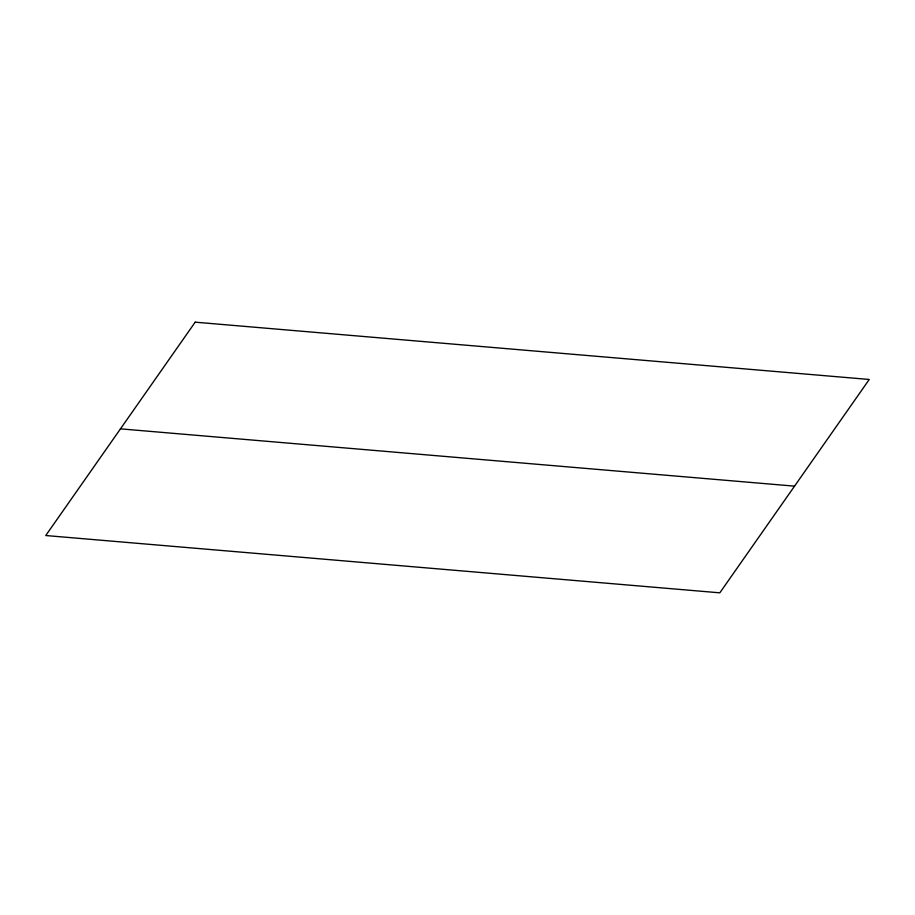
<?xml version="1.0" encoding="UTF-8"?>
<svg xmlns="http://www.w3.org/2000/svg" width="915" height="915" viewBox="0 0 915 915"><rect width="100%" height="100%" fill="white"/><g stroke="black" fill="none" stroke-linecap="round" stroke-linejoin="round"><path stroke-width="1.37" d="M120.46 428.849L794.54 486.151M195.181 322.172L45.75 535.527L719.819 592.829L869.25 379.473L195.181 322.172"/></g></svg>
